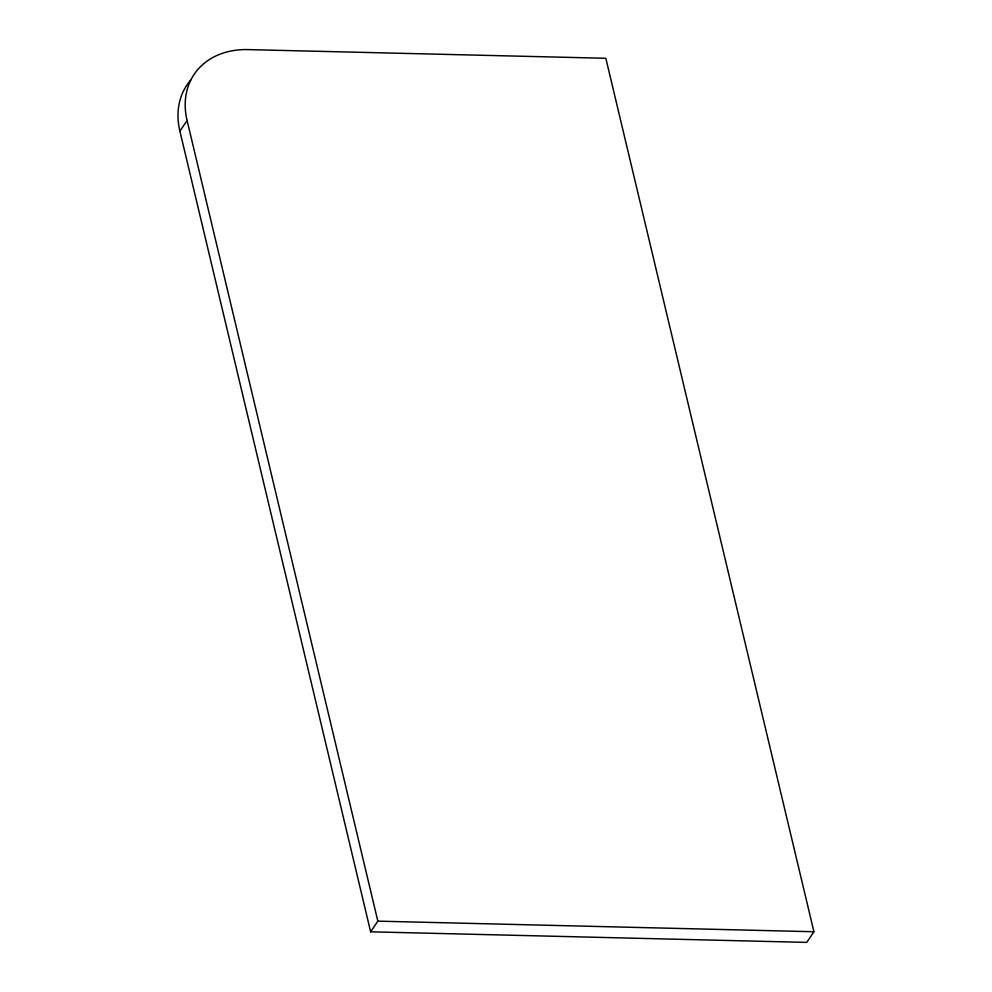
<?xml version="1.0" encoding="UTF-8"?>
<svg xmlns="http://www.w3.org/2000/svg" width="992" height="992" viewBox="0 0 992 992"><rect width="100%" height="100%" fill="white"/><g stroke="black" fill="none" stroke-linecap="round" stroke-linejoin="round"><path stroke-width="1.49" d="M179.887 131.155L187.091 120.491A85.969 65.943 34 0 1 248.099 49.6L605.839 58.28L813.924 931.736L806.719 942.4L370.636 931.81L179.887 131.155A85.969 65.943 34 0 1 190.576 80.24M370.636 931.81L377.84 921.146L187.091 120.491M377.84 921.146L813.924 931.736"/></g></svg>
